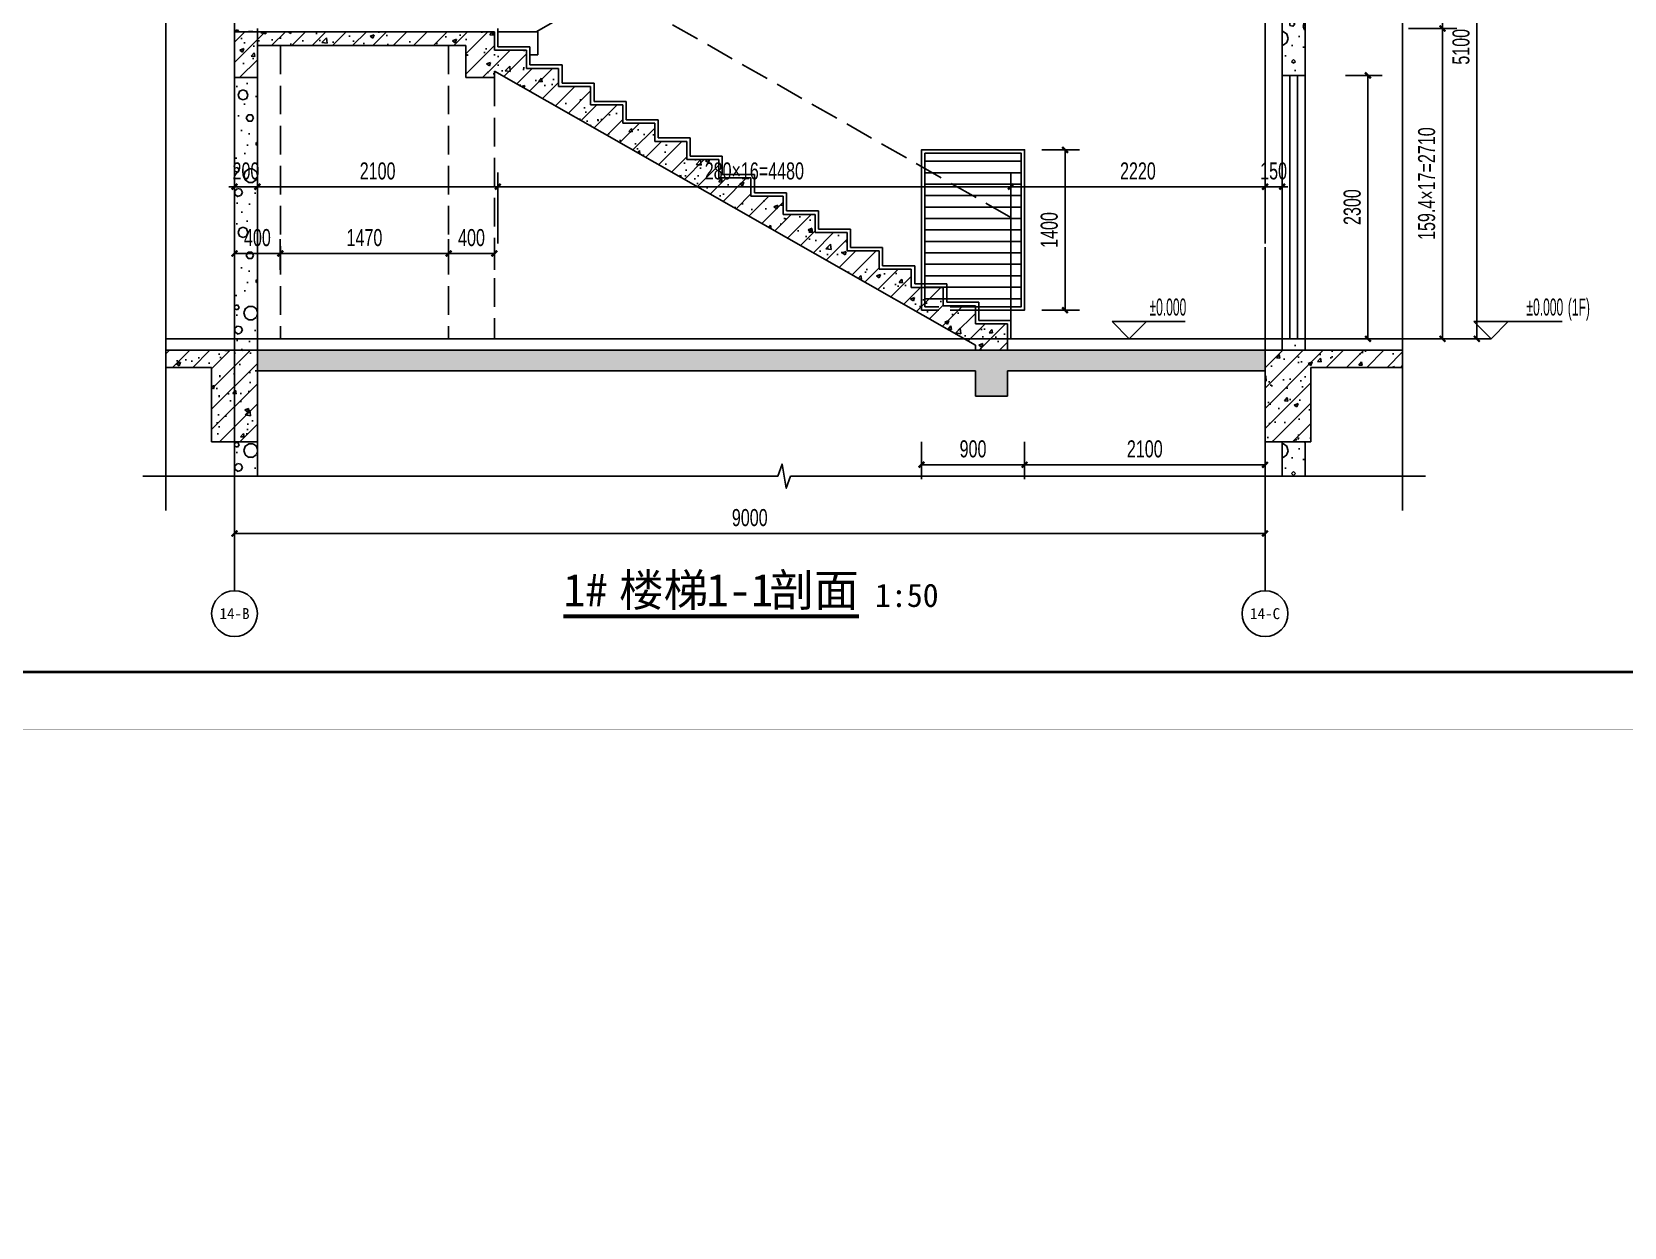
# Model space of a CAD drawing. Extents: x -26219 to 315419, y -160410 to -120810.
# Drawn here: x 6028 to 19935, y -160410 to -149973 of the extents above; entities that cross this region are included whole.
import ezdxf
from ezdxf.enums import TextEntityAlignment as Align
from ezdxf.xclip import XClip

# ---------------------------------------------------------------- set-up
doc = ezdxf.new("R2010")
doc.units = 0
doc.header["$LTSCALE"] = 1000
doc.header["$MEASUREMENT"] = 0
doc.header["$XCLIPFRAME"] = 0
for name, pattern in [('104-14# 核心筒$2$DOTE', [2.42, 2, -0.2, 0.02, -0.2]), ('DASH', [0.35, 0.25, -0.1]), ('DOTE', [2.42, 2, -0.2, 0.02, -0.2])]:
    doc.linetypes.add(name, pattern=pattern)
for name, color, linetype in [('01-标注_尺寸', 124, 'Continuous'), ('01-标注_标高', 200, 'Continuous'), ('01-标注_符号', 200, 'Continuous'), ('01-标注_轴线坐标', 132, 'Continuous'), ('02-TEXT_标注', 130, 'Continuous'), ('02-TEXT_轴号', 7, 'Continuous'), ('05-填充_天正', 26, 'Continuous'), ('104-13#14# B1核心筒$0$A-E_楼梯', 171, 'Continuous'), ('104-14# 核心筒$0$A-C_玻璃幕墙', 140, 'Continuous'), ('104-14# 核心筒$2$A_AXIS-轴线', 36, '104-14# 核心筒$2$DOTE'), ('A-C_窗', 140, 'Continuous'), ('A-E_栏杆', 232, 'Continuous'), ('A-SUR_保温', 222, 'Continuous'), ('A-TECH_暖通', 6, 'Continuous'), ('A_AXIS-轴线', 36, 'Continuous'), ('A_STR-砌块墙', 121, 'Continuous'), ('A_STR-砼墙', 51, 'Continuous'), ('A_STR-砼柱', 51, 'Continuous'), ('DIM_SYMB', 3, 'Continuous'), ('S_E_A-E_楼梯', 4, 'Continuous'), ('S_SURFACE', 6, 'Continuous'), ('建-标注-尺寸', 80, 'Continuous'), ('建-标注-文本', 254, 'Continuous')]:
    doc.layers.add(name, color=color, linetype=linetype)
doc.layers.add('B1幕墙$0$04-不打印_辅助线', color=165, linetype='Continuous', plot=False)
doc.styles.add('_TCH_AXIS', font='STXIHEI_0.TTF', dxfattribs={"width": 0.75, "height": 750})
doc.styles.add('_TCH_DIM', font='ros.shx', dxfattribs={"width": 0.75, "bigfont": 'jd.shx'})
doc.styles.add('_TCH_DIM_T3', font='ros.shx', dxfattribs={"width": 0.705882, "bigfont": 'jd.shx'})
doc.styles.get("Standard").update_dxf_attribs({"font": 'STXIHEI_0.TTF'})
doc.dimstyles.new('_TCH_ARCH&&50', dxfattribs={"dimtxt": 148.75, "dimasz": 50, "dimexe": 125, "dimexo": 150, "dimgap": 63.125, "dimtad": 1, "dimdec": 0, "dimzin": 0, "dimdsep": 46, "dimtxsty": '_TCH_DIM_T3', "dimblk": 'ARCHTICK', "dimcen": 0.09, "dimclrt": 7, "dimazin": 2, "dimtfac": 1, "dimtdec": 0, "dimtix": 1, "dimtmove": 2, "dimatfit": 3, "dimfxl": 0, "dimtolj": 1, "dimtzin": 0, "dimarcsym": 0})
pattern_1 = [(45, (0, 0), (-88.38835, 88.38835), []), (50, (0, 0), (358.6301, -31.37607), [37.5, -412.5]), (355, (0, 0), (-69.3757, 376.0961), [30, -330]), (100.4514, (29.9, -2.6), (289.2547, 344.7198), [31.8701, -350.57106]), (46.1842, (0, 100), (533.6205, -82.7595), [56.25, -618.75]), (96.6356, (44.47, 93.1), (467.3314, 487.059), [47.8051, -525.8565]), (351.1842, (0, 100), (467.331, 487.0593), [45, -495]), (21, (50, 75), (298.4535, -201.30945), [37.5, -412.5]), (326, (50, 75), (121.6577, 362.575), [30, -330]), (71.4514, (74.87, 58.22), (420.1113, 161.26525), [31.8701, -350.57106]), (37.5, (0, 0), (6.07993, 166.44693), [0, -326, 0, -335, 0, -331.25]), (7.5, (0, 0), (131.53477, 197.20586), [0, -191, 0, -318.5, 0, -126.25]), (327.5, (-111.5, 0), (266.91122, -11.27744), [0, -125, 0, -390, 0, -517.5]), (317.5, (-161.5, 0), (291.5931, 50.0525), [0, -162.5, 0, -259, 0, -367.5])]
pattern_2 = [(0, (177, -183), (300, 600), [0, -600]), (0, (-174, -264), (300, 600), [0, -600]), (0, (21, -270), (300, 600), [0, -600]), (0, (234, -93), (300, 600), [0, -600]), (0, (-15, -300), (300, 600), [0, -600]), (0, (294, 285), (300, 600), [0, -600]), (0, (111, 237), (300, 600), [0, -600]), (0, (207, 162), (300, 600), [0, -600]), (0, (-282, 150), (300, 600), [0, -600]), (0, (12, 123), (300, 600), [0, -600]), (0, (-102, -30), (300, 600), [0, -600]), (0, (-96, -255), (300, 600), [0, -600]), (0, (129, -279), (300, 600), [0, -600]), (0, (294, -15), (300, 600), [0, -600]), (0, (-267, -108), (300, 600), [0, -600]), (0, (-216, -6), (300, 600), [0, -600]), (0, (18, -48), (300, 600), [0, -600]), (0, (-66, -135), (300, 600), [0, -600]), (0, (-114, 63), (300, 600), [0, -600]), (0, (-39, 288), (300, 600), [0, -600]), (0, (-243, -234), (300, 600), [0, -600]), (0, (87, 165), (300, 600), [0, -600]), (0, (-192, 174), (300, 600), [0, -600]), (0, (-240, 252), (300, 600), [0, -600]), (130.601294, (257.143, 97.143), (-1499.9999834, 1800.000008), [26.3416, -11037.111]), (18.43495, (214.29, 108.57), (1499.999994, 599.999996), [27.1052, -3767.628]), (90, (214.3, 82.86), (300, 600), [25.7143, -1174.2857]), (161.56505, (240, 74.29), (-1500.00001, 599.999955), [27.1052, -3767.628]), (53.1301, (240, 74.29), (300, 600), [28.5714, -2971.4285]), (135, (262.86, -231.43), (-300.00004, 599.99996), [24.2437, -1672.8126]), (45, (228.57, -231.43), (300, 600), [24.2437, -1672.8126]), (135, (245.71, -248.57), (-300.00004, 599.99996), [24.2437, -1672.8126]), (45, (245.71, -248.57), (300, 600), [24.2437, -1672.8126]), (116.56505, (-25.7, 171.43), (-5e-05, 1200), [31.9438, -638.8765]), (180, (-40, 200), (-300, 600), [34.2857, -565.7142]), (63.43495, (-88.57, 171.43), (3e-06, 1200), [31.9438, -638.8765]), (116.56505, (-74.3, 142.86), (-5e-05, 1200), [31.9438, -638.8765]), (0, (-74.3, 142.86), (300, 600), [34.2857, -565.7142]), (63.43495, (-40, 142.86), (3e-06, 1200), [31.9438, -638.8765]), (107.102728, (200, -31.429), (-899.9999656, 3000.0000048), [38.8613, -16282.9025]), (143.972626, (188.57, 5.714), (-5699.999928, 4199.999995), [38.8613, -8122.02]), (180, (157.14, 28.6), (-300, 600), [37.1429, -562.857]), (36.027373, (88.57, 5.714), (5699.999958, 4199.999955), [38.8613, -8122.02]), (71.56505, (77.14, -28.57), (900.000005, 2999.999995), [36.1403, -3758.5928]), (107.102728, (88.571, -65.714), (-899.9999656, 3000.0000048), [38.8613, -16282.9025]), (143.972626, (120, -88.57), (-5699.999928, 4199.999995), [38.8613, -8122.02]), (0, (120, -88.6), (300, 600), [37.1429, -562.857]), (36.027373, (157.143, -88.57), (5699.999958, 4199.999955), [38.8613, -8122.02]), (71.56505, (188.57, -65.71), (900.000005, 2999.999995), [36.1403, -3758.5928]), (150.25512, (205.714, 248.57), (-900.000002, 599.999993), [23.035, -4814.3196]), (90, (185.7, 237.14), (300, 600), [22.8571, -1177.1427]), (29.74488, (185.714, 237.14), (900, 599.999997), [23.035, -4814.3196]), (116.56505, (65.7, -177.14), (-5e-05, 1200), [31.9438, -638.8765]), (168.690067, (51.43, -148.57), (-2700.000002, 599.999985), [29.1373, -6089.6855]), (41.185925, (0, -162.857), (7499.9999546, 6599.9999423), [30.3718, -12725.802]), (90, (0, -191.43), (300, 600), [28.5714, -1171.4285]), (138.814074, (22.857, -211.429), (-7499.9998667, 6600.000042), [30.3718, -12725.802]), (16.699244, (22.857, -211.429), (9899.9999255, 2999.9999686), [29.8295, -12498.5375]), (60.945396, (51.43, -202.857), (299.999999, 599.9999947), [29.416, -12325.3395]), (109.983106, (-185.714, 74.286), (-1500.0000056, 4199.999989), [33.442, -14012.1975]), (155.556045, (-197.143, 105.714), (-3900.000015, 1799.9999626), [34.523, -14465.1315]), (24.443955, (-260, 105.714), (3900.000002, 1799.9999913), [34.523, -14465.1315]), (70.016893, (-271.429, 74.286), (1500.0000045, 4199.9999896), [33.442, -14012.1975]), (109.983106, (-260, 42.857), (-1500.0000056, 4199.999989), [33.442, -14012.1975]), (160.016893, (-228.57, 31.43), (-1500.000001, 599.999973), [33.442, -6989.3775]), (19.983107, (-228.57, 31.43), (1499.999992, 599.999999), [33.442, -6989.3775]), (70.016893, (-197.143, 42.857), (1500.0000045, 4199.9999896), [33.442, -14012.1975]), (122.005383, (37.14, 20), (-300.00004, 599.99997), [26.9542, -5633.434]), (18.43495, (-2.86, 34.29), (1499.999994, 599.999996), [27.1052, -3767.628]), (90, (-2.86, 8.57), (300, 600), [25.7143, -1174.2857]), (161.56505, (22.86, 0), (-1500.00001, 599.999955), [27.1052, -3767.628]), (54.462322, (22.857, 0), (2099.999997, 2999.9999955), [24.578, -10298.2115]), (116.56505, (-137.14, -125.7), (-5e-05, 1200), [31.9438, -638.8765]), (180, (-151.4, -97.14), (-300, 600), [31.4286, -568.5714]), (59.036243, (-200, -125.714), (300.000001, 599.999997), [33.3197, -6963.822]), (120.963756, (-182.857, -154.286), (-300.000041, 599.999972), [33.3197, -6963.822]), (0, (-182.86, -154.3), (300, 600), [31.4286, -568.5714]), (63.43495, (-151.43, -154.3), (3e-06, 1200), [31.9438, -638.8765])]

# ---------------------------------------------------------------- blocks, each defined once
blk = doc.blocks.new('104-14# 核心筒')
at = {"layer": '104-14# 核心筒$0$A-C_玻璃幕墙'}
blk.add_lwpolyline([(82417.6, 175653.6), (83499.8, 178465.9), (52926.6, 177184.7), (53491, 179839.8), (17309.3, 179208.2), (22065.4, 195794.6), (62738.3, 196820), (62307.5, 195791.2), (92265.6, 197155.1), (99426.9, 222925), (120741.8, 216994.6), (117562.9, 189300.5), (119297.3, 188914.5), (109062.3, 173767.9), (82417.6, 175653.6)], dxfattribs=at)
at = {"layer": '104-14# 核心筒$2$A_AXIS-轴线'}
for p, q in [((-9370.1, 185900), (120259.9, 185900)), ((-9370.1, 96800), (120259.9, 96800)), ((32400, 54018.4), (32400, -8545.1))]:
    blk.add_line(p, q, dxfattribs=at)
blk = doc.blocks.new('B1幕墙')
at = {"layer": 'B1幕墙$0$04-不打印_辅助线'}
blk.add_lwpolyline([(-19723, 110825), (-17951, 111952), (-14731, 106890), (-10015, 109890), (-6726, 109890), (-6726, 107690), (-6591, 107690), (-6591, 96729), (-3286, 91533), (-3400, 91461), (-610, 87073), (-44110, 59404), (-49480, 60532), (-116340, 165647), (-95570, 173812), (-95424, 173440), (-115742, 165453), (-49233, 60889), (-44187, 59829), (-1077, 87250), (-3868, 91637), (-3501, 91871)], dxfattribs=at)
blk = doc.blocks.new('104-13#14# B1核心筒')
at = {"layer": '104-13#14# B1核心筒$0$A-E_楼梯', "rotation": 57.54087654752239}
blk.add_blockref('B1幕墙', (289197.1, 8062.4), dxfattribs=at)
blk = doc.blocks.new('图框-A1+1-2')
for points, const_width in [([(0, 0), (1261, 0), (1261, 594), (0, 594)], 0.05), ([(1186, 584), (25, 584), (25, 10), (1186, 10)], 0.5)]:
    blk.add_lwpolyline(points, close=True, dxfattribs=dict(const_width=const_width))
blk = doc.blocks.new('sjflajdfi')
at = {"layer": '05-填充_天正'}
for p, q in [((-30, -100), (-870, -100)), ((-30, -200), (-870, -200)), ((-30, -300), (-870, -300)), ((-30, -400), (-870, -400)), ((-30, -500), (-870, -500)), ((-30, -600), (-870, -600)), ((-30, -700), (-870, -700)), ((-30, -800), (-870, -800)), ((-30, -900), (-870, -900)), ((-30, -1000), (-870, -1000)), ((-30, -1100), (-870, -1100)), ((-30, -1200), (-680, -1200)), ((-30, -1300), (-680, -1300))]:
    blk.add_line(p, q, dxfattribs=at)
at = {"layer": '05-填充_天正', "linetype": 'DASH'}
for p, q in [((-680, -1200), (-870, -1200)), ((-680, -1300), (-870, -1300))]:
    blk.add_line(p, q, dxfattribs=at)
at = {"layer": '05-填充_天正'}
blk.add_lwpolyline([(-870, -1172), (-870, -30), (-30, -30), (-30, -1370), (-400, -1370)], dxfattribs=at)
at = {"layer": '05-填充_天正', "linetype": 'DASH'}
blk.add_lwpolyline([(-400, -1370), (-870, -1370), (-870, -1172)], dxfattribs=at)
at = {"layer": 'A-TECH_暖通'}
blk.add_lwpolyline([(-900, -1172), (-900, 0), (0, 0), (0, -1400), (-400, -1400)], dxfattribs=at)
at = {"layer": 'A-TECH_暖通', "linetype": 'DASH'}
blk.add_lwpolyline([(-400, -1400), (-900, -1400), (-900, -1172)], dxfattribs=at)
blk = doc.blocks.new('$TCHSYS$WIN2D')
for p, q in [((-0.5, 0.5), (0.5, 0.5)), ((-0.5, 0.5), (-0.5, -0.5)), ((0.5, 0.5), (0.5, -0.5)), ((0.5, 0.1667), (-0.5, 0.1667)), ((0.5, -0.1667), (-0.5, -0.1667)), ((-0.5, -0.5), (0.5, -0.5))]:
    blk.add_line(p, q)
blk = doc.blocks.new('_ArchTick')
at = {"color": 0, "linetype": 'ByBlock', "const_width": 0.4}
blk.add_lwpolyline([(-0.5, -0.5), (0.5, 0.5)], dxfattribs=at)
blk = doc.blocks.new('*D1054')
at = {"layer": '01-标注_尺寸', "color": 0, "lineweight": -2, "transparency": 16777216}
for p, q in [((16798, -151821), (16798, -151200)), ((16948, -151821), (16948, -151200)), ((16798, -151325), (16748, -151325)), ((16798, -151325), (16948, -151325)), ((16948, -151325), (16998, -151325))]:
    blk.add_line(p, q, dxfattribs=at)
at = {"layer": 'Defpoints', "color": 0, "transparency": 16777216}
for p in [(16948, -151325), (16798, -151971), (16948, -151971)]:
    blk.add_point(p, dxfattribs=at)
at = {"layer": '01-标注_尺寸', "color": 0, "lineweight": -2, "transparency": 16777216, "xscale": 50, "yscale": 50, "zscale": 50}
blk.add_blockref('_ArchTick', (16798, -151325), dxfattribs=at)
at = {"layer": '01-标注_尺寸', "color": 0, "lineweight": -2, "transparency": 16777216, "xscale": 50, "yscale": 50, "zscale": 50, "rotation": 180}
blk.add_blockref('_ArchTick', (16948, -151325), dxfattribs=at)
at = {"layer": '01-标注_尺寸', "color": 7, "transparency": 16777216, "insert": (16873, -151188), "char_height": 148.8, "attachment_point": 5, "style": '_TCH_DIM_T3'}
blk.add_mtext('\\A1;150', dxfattribs=at)
blk = doc.blocks.new('*D1055')
at = {"layer": '01-标注_尺寸', "color": 0, "lineweight": -2, "transparency": 16777216}
for p, q in [((14578, -151821), (14578, -151200)), ((16798, -151821), (16798, -151200)), ((14578, -151325), (16798, -151325))]:
    blk.add_line(p, q, dxfattribs=at)
at = {"layer": 'Defpoints', "color": 0, "transparency": 16777216}
for p in [(16798, -151325), (14578, -151971), (16798, -151971)]:
    blk.add_point(p, dxfattribs=at)
at = {"layer": '01-标注_尺寸', "color": 0, "lineweight": -2, "transparency": 16777216, "xscale": 50, "yscale": 50, "zscale": 50, "rotation": 180}
blk.add_blockref('_ArchTick', (14578, -151325), dxfattribs=at)
at = {"layer": '01-标注_尺寸', "color": 0, "lineweight": -2, "transparency": 16777216, "xscale": 50, "yscale": 50, "zscale": 50}
blk.add_blockref('_ArchTick', (16798, -151325), dxfattribs=at)
at = {"layer": '01-标注_尺寸', "color": 7, "transparency": 16777216, "insert": (15688, -151188), "char_height": 148.8, "attachment_point": 5, "style": '_TCH_DIM_T3'}
blk.add_mtext('\\A1;2220', dxfattribs=at)
blk = doc.blocks.new('*D1056')
at = {"layer": '01-标注_尺寸', "color": 0, "lineweight": -2, "transparency": 16777216}
for p, q in [((10098, -151821), (10098, -151200)), ((14578, -151821), (14578, -151200)), ((10098, -151325), (14578, -151325))]:
    blk.add_line(p, q, dxfattribs=at)
at = {"layer": 'Defpoints', "color": 0, "transparency": 16777216}
for p in [(14578, -151325), (10098, -151971), (14578, -151971)]:
    blk.add_point(p, dxfattribs=at)
at = {"layer": '01-标注_尺寸', "color": 0, "lineweight": -2, "transparency": 16777216, "xscale": 50, "yscale": 50, "zscale": 50, "rotation": 180}
blk.add_blockref('_ArchTick', (10098, -151325), dxfattribs=at)
at = {"layer": '01-标注_尺寸', "color": 0, "lineweight": -2, "transparency": 16777216, "xscale": 50, "yscale": 50, "zscale": 50}
blk.add_blockref('_ArchTick', (14578, -151325), dxfattribs=at)
at = {"layer": '01-标注_尺寸', "color": 7, "transparency": 16777216, "insert": (12338, -151188), "char_height": 148.75, "attachment_point": 5, "style": '_TCH_DIM_T3'}
blk.add_mtext('\\A1;280×16=4480', dxfattribs=at)
blk = doc.blocks.new('*D1057')
at = {"layer": '01-标注_尺寸', "color": 0, "lineweight": -2, "transparency": 16777216}
for p, q in [((7998, -151821), (7998, -151200)), ((10098, -151821), (10098, -151200)), ((7998, -151325), (10098, -151325))]:
    blk.add_line(p, q, dxfattribs=at)
at = {"layer": 'Defpoints', "color": 0, "transparency": 16777216}
for p in [(10098, -151325), (7998, -151971), (10098, -151971)]:
    blk.add_point(p, dxfattribs=at)
at = {"layer": '01-标注_尺寸', "color": 0, "lineweight": -2, "transparency": 16777216, "xscale": 50, "yscale": 50, "zscale": 50, "rotation": 180}
blk.add_blockref('_ArchTick', (7998, -151325), dxfattribs=at)
at = {"layer": '01-标注_尺寸', "color": 0, "lineweight": -2, "transparency": 16777216, "xscale": 50, "yscale": 50, "zscale": 50}
blk.add_blockref('_ArchTick', (10098, -151325), dxfattribs=at)
at = {"layer": '01-标注_尺寸', "color": 7, "transparency": 16777216, "insert": (9048, -151188), "char_height": 148.8, "attachment_point": 5, "style": '_TCH_DIM_T3'}
blk.add_mtext('\\A1;2100', dxfattribs=at)
blk = doc.blocks.new('*D1058')
at = {"layer": '01-标注_尺寸', "color": 0, "lineweight": -2, "transparency": 16777216}
for p, q in [((7798, -151821), (7798, -151200)), ((7998, -151821), (7998, -151200)), ((7798, -151325), (7748, -151325)), ((7798, -151325), (7998, -151325)), ((7998, -151325), (8048, -151325))]:
    blk.add_line(p, q, dxfattribs=at)
at = {"layer": 'Defpoints', "color": 0, "transparency": 16777216}
for p in [(7998, -151325), (7798, -151971), (7998, -151971)]:
    blk.add_point(p, dxfattribs=at)
at = {"layer": '01-标注_尺寸', "color": 0, "lineweight": -2, "transparency": 16777216, "xscale": 50, "yscale": 50, "zscale": 50}
blk.add_blockref('_ArchTick', (7798, -151325), dxfattribs=at)
at = {"layer": '01-标注_尺寸', "color": 0, "lineweight": -2, "transparency": 16777216, "xscale": 50, "yscale": 50, "zscale": 50, "rotation": 180}
blk.add_blockref('_ArchTick', (7998, -151325), dxfattribs=at)
at = {"layer": '01-标注_尺寸', "color": 7, "transparency": 16777216, "insert": (7898, -151188), "char_height": 148.8, "attachment_point": 5, "style": '_TCH_DIM_T3'}
blk.add_mtext('\\A1;200', dxfattribs=at)
blk = doc.blocks.new('*D1064')
at = {"layer": '01-标注_尺寸', "color": 0, "lineweight": -2, "transparency": 16777216}
for p, q in [((7798, -154003), (7798, -154478)), ((16798, -154003), (16798, -154478)), ((7798, -154353), (16798, -154353))]:
    blk.add_line(p, q, dxfattribs=at)
at = {"layer": 'Defpoints', "color": 0, "transparency": 16777216}
for p in [(7798, -153853), (16798, -153853), (16798, -154353)]:
    blk.add_point(p, dxfattribs=at)
at = {"layer": '01-标注_尺寸', "color": 0, "lineweight": -2, "transparency": 16777216, "xscale": 50, "yscale": 50, "zscale": 50, "rotation": 180}
blk.add_blockref('_ArchTick', (7798, -154353), dxfattribs=at)
at = {"layer": '01-标注_尺寸', "color": 0, "lineweight": -2, "transparency": 16777216, "xscale": 50, "yscale": 50, "zscale": 50}
blk.add_blockref('_ArchTick', (16798, -154353), dxfattribs=at)
at = {"layer": '01-标注_尺寸', "color": 7, "transparency": 16777216, "insert": (12298, -154215), "char_height": 148.8, "attachment_point": 5, "style": '_TCH_DIM_T3'}
blk.add_mtext('\\A1;9000', dxfattribs=at)
blk = doc.blocks.new('*D1065')
at = {"layer": '01-标注_尺寸', "color": 0, "lineweight": -2, "transparency": 16777216}
for p, q in [((18448, -147553), (18773, -147553)), ((18648, -152653), (18648, -147553)), ((18448, -152653), (18773, -152653))]:
    blk.add_line(p, q, dxfattribs=at)
at = {"layer": 'Defpoints', "color": 0, "transparency": 16777216}
for p in [(18298, -147553), (18648, -147553), (18298, -152653)]:
    blk.add_point(p, dxfattribs=at)
at = {"layer": '01-标注_尺寸', "color": 0, "lineweight": -2, "transparency": 16777216, "xscale": 50, "yscale": 50, "zscale": 50}
for p, rotation in [((18648, -147553), 90), ((18648, -152653), 270)]:
    blk.add_blockref('_ArchTick', p, dxfattribs=dict(at, rotation=rotation))
at = {"layer": '01-标注_尺寸', "color": 7, "transparency": 16777216, "insert": (18510, -150103), "char_height": 148.8, "attachment_point": 5, "rotation": 90, "style": '_TCH_DIM_T3'}
blk.add_mtext('\\A1;5100', dxfattribs=at)
blk = doc.blocks.new('*D1072')
at = {"layer": '01-标注_尺寸', "color": 0, "lineweight": -2, "transparency": 16777216}
for p, q in [((17500, -150353), (17822, -150353)), ((17697, -152653), (17697, -150353)), ((17500, -152653), (17822, -152653))]:
    blk.add_line(p, q, dxfattribs=at)
at = {"layer": 'Defpoints', "color": 0, "transparency": 16777216}
for p in [(17350, -150353), (17697, -150353), (17350, -152653)]:
    blk.add_point(p, dxfattribs=at)
at = {"layer": '01-标注_尺寸', "color": 0, "lineweight": -2, "transparency": 16777216, "xscale": 50, "yscale": 50, "zscale": 50}
for p, rotation in [((17697, -150353), 90), ((17697, -152653), 270)]:
    blk.add_blockref('_ArchTick', p, dxfattribs=dict(at, rotation=rotation))
at = {"layer": '01-标注_尺寸', "color": 7, "transparency": 16777216, "insert": (17560, -151503), "char_height": 148.8, "attachment_point": 5, "rotation": 90, "style": '_TCH_DIM_T3'}
blk.add_mtext('\\A1;2300', dxfattribs=at)
blk = doc.blocks.new('*D1077')
at = {"layer": '01-标注_尺寸', "color": 0, "lineweight": -2, "transparency": 16777216}
for p, q in [((18050, -149943), (18473, -149943)), ((18348, -152653), (18348, -149943)), ((18050, -152653), (18473, -152653))]:
    blk.add_line(p, q, dxfattribs=at)
at = {"layer": 'Defpoints', "color": 0, "transparency": 16777216}
for p in [(17900, -149943), (18348, -149943), (17900, -152653)]:
    blk.add_point(p, dxfattribs=at)
at = {"layer": '01-标注_尺寸', "color": 0, "lineweight": -2, "transparency": 16777216, "xscale": 50, "yscale": 50, "zscale": 50}
for p, rotation in [((18348, -149943), 90), ((18348, -152653), 270)]:
    blk.add_blockref('_ArchTick', p, dxfattribs=dict(at, rotation=rotation))
at = {"layer": '01-标注_尺寸', "color": 7, "transparency": 16777216, "insert": (18210, -151298), "char_height": 148.75, "attachment_point": 5, "rotation": 90, "style": '_TCH_DIM_T3'}
blk.add_mtext('\\A1;159.4×17=2710', dxfattribs=at)
blk = doc.blocks.new('*D1078')
at = {"layer": '01-标注_尺寸', "color": 0, "lineweight": -2, "transparency": 16777216}
for p, q in [((18050, -147553), (18473, -147553)), ((18348, -149943), (18348, -147553)), ((18050, -149943), (18473, -149943))]:
    blk.add_line(p, q, dxfattribs=at)
at = {"layer": 'Defpoints', "color": 0, "transparency": 16777216}
for p in [(17900, -147553), (18348, -147553), (17900, -149943)]:
    blk.add_point(p, dxfattribs=at)
at = {"layer": '01-标注_尺寸', "color": 0, "lineweight": -2, "transparency": 16777216, "xscale": 50, "yscale": 50, "zscale": 50}
for p, rotation in [((18348, -147553), 90), ((18348, -149943), 270)]:
    blk.add_blockref('_ArchTick', p, dxfattribs=dict(at, rotation=rotation))
at = {"layer": '01-标注_尺寸', "color": 7, "transparency": 16777216, "insert": (18210, -148748), "char_height": 148.75, "attachment_point": 5, "rotation": 90, "style": '_TCH_DIM_T3'}
blk.add_mtext('\\A1;159.3×15=2390', dxfattribs=at)
blk = doc.blocks.new('*D1330')
at = {"layer": '01-标注_尺寸', "color": 0, "lineweight": -2, "transparency": 16777216}
for p, q in [((7798, -152051), (7798, -151783)), ((8198, -152051), (8198, -151783)), ((7798, -151908), (8198, -151908))]:
    blk.add_line(p, q, dxfattribs=at)
at = {"layer": 'Defpoints', "color": 0, "transparency": 16777216}
for p in [(8198, -151908), (7798, -152201), (8198, -152201)]:
    blk.add_point(p, dxfattribs=at)
at = {"layer": '01-标注_尺寸', "color": 0, "lineweight": -2, "transparency": 16777216, "xscale": 50, "yscale": 50, "zscale": 50, "rotation": 180}
blk.add_blockref('_ArchTick', (7798, -151908), dxfattribs=at)
at = {"layer": '01-标注_尺寸', "color": 0, "lineweight": -2, "transparency": 16777216, "xscale": 50, "yscale": 50, "zscale": 50}
blk.add_blockref('_ArchTick', (8198, -151908), dxfattribs=at)
at = {"layer": '01-标注_尺寸', "color": 7, "transparency": 16777216, "insert": (7998, -151770), "char_height": 148.8, "attachment_point": 5, "style": '_TCH_DIM_T3'}
blk.add_mtext('\\A1;400', dxfattribs=at)
blk = doc.blocks.new('*D1331')
at = {"layer": '01-标注_尺寸', "color": 0, "lineweight": -2, "transparency": 16777216}
for p, q in [((8198, -152051), (8198, -151783)), ((9668, -152051), (9668, -151783)), ((8198, -151908), (9668, -151908))]:
    blk.add_line(p, q, dxfattribs=at)
at = {"layer": 'Defpoints', "color": 0, "transparency": 16777216}
for p in [(9668, -151908), (8198, -152201), (9668, -152201)]:
    blk.add_point(p, dxfattribs=at)
at = {"layer": '01-标注_尺寸', "color": 0, "lineweight": -2, "transparency": 16777216, "xscale": 50, "yscale": 50, "zscale": 50, "rotation": 180}
blk.add_blockref('_ArchTick', (8198, -151908), dxfattribs=at)
at = {"layer": '01-标注_尺寸', "color": 0, "lineweight": -2, "transparency": 16777216, "xscale": 50, "yscale": 50, "zscale": 50}
blk.add_blockref('_ArchTick', (9668, -151908), dxfattribs=at)
at = {"layer": '01-标注_尺寸', "color": 7, "transparency": 16777216, "insert": (8933, -151770), "char_height": 148.8, "attachment_point": 5, "style": '_TCH_DIM_T3'}
blk.add_mtext('\\A1;1470', dxfattribs=at)
blk = doc.blocks.new('*D1332')
at = {"layer": '01-标注_尺寸', "color": 0, "lineweight": -2, "transparency": 16777216}
for p, q in [((9668, -152051), (9668, -151783)), ((10068, -152051), (10068, -151783)), ((9668, -151908), (10068, -151908))]:
    blk.add_line(p, q, dxfattribs=at)
at = {"layer": 'Defpoints', "color": 0, "transparency": 16777216}
for p in [(10068, -151908), (9668, -152201), (10068, -152201)]:
    blk.add_point(p, dxfattribs=at)
at = {"layer": '01-标注_尺寸', "color": 0, "lineweight": -2, "transparency": 16777216, "xscale": 50, "yscale": 50, "zscale": 50, "rotation": 180}
blk.add_blockref('_ArchTick', (9668, -151908), dxfattribs=at)
at = {"layer": '01-标注_尺寸', "color": 0, "lineweight": -2, "transparency": 16777216, "xscale": 50, "yscale": 50, "zscale": 50}
blk.add_blockref('_ArchTick', (10068, -151908), dxfattribs=at)
at = {"layer": '01-标注_尺寸', "color": 7, "transparency": 16777216, "insert": (9868, -151770), "char_height": 148.8, "attachment_point": 5, "style": '_TCH_DIM_T3'}
blk.add_mtext('\\A1;400', dxfattribs=at)
blk = doc.blocks.new('*D1715')
at = {"layer": 'Defpoints', "color": 0, "transparency": 16777216}
for p in [(13798, -153403), (14698, -153403), (14698, -153753)]:
    blk.add_point(p, dxfattribs=at)
at = {"layer": '建-标注-尺寸', "color": 0, "lineweight": -2, "transparency": 16777216}
for p, q in [((13798, -153553), (13798, -153878)), ((14698, -153553), (14698, -153878)), ((13798, -153753), (14698, -153753))]:
    blk.add_line(p, q, dxfattribs=at)
at = {"layer": '建-标注-尺寸', "color": 0, "lineweight": -2, "transparency": 16777216, "xscale": 50, "yscale": 50, "zscale": 50, "rotation": 180}
blk.add_blockref('_ArchTick', (13798, -153753), dxfattribs=at)
at = {"layer": '建-标注-尺寸', "color": 0, "lineweight": -2, "transparency": 16777216, "xscale": 50, "yscale": 50, "zscale": 50}
blk.add_blockref('_ArchTick', (14698, -153753), dxfattribs=at)
at = {"layer": '建-标注-尺寸', "color": 7, "transparency": 16777216, "insert": (14248, -153615), "char_height": 148.8, "attachment_point": 5, "style": '_TCH_DIM_T3'}
blk.add_mtext('\\A1;900', dxfattribs=at)
blk = doc.blocks.new('*D1716')
at = {"layer": 'Defpoints', "color": 0, "transparency": 16777216}
for p in [(14698, -153403), (16798, -153403), (16798, -153753)]:
    blk.add_point(p, dxfattribs=at)
at = {"layer": '建-标注-尺寸', "color": 0, "lineweight": -2, "transparency": 16777216}
for p, q in [((14698, -153553), (14698, -153878)), ((16798, -153553), (16798, -153878)), ((14698, -153753), (16798, -153753))]:
    blk.add_line(p, q, dxfattribs=at)
at = {"layer": '建-标注-尺寸', "color": 0, "lineweight": -2, "transparency": 16777216, "xscale": 50, "yscale": 50, "zscale": 50, "rotation": 180}
blk.add_blockref('_ArchTick', (14698, -153753), dxfattribs=at)
at = {"layer": '建-标注-尺寸', "color": 0, "lineweight": -2, "transparency": 16777216, "xscale": 50, "yscale": 50, "zscale": 50}
blk.add_blockref('_ArchTick', (16798, -153753), dxfattribs=at)
at = {"layer": '建-标注-尺寸', "color": 7, "transparency": 16777216, "insert": (15748, -153615), "char_height": 148.8, "attachment_point": 5, "style": '_TCH_DIM_T3'}
blk.add_mtext('\\A1;2100', dxfattribs=at)
blk = doc.blocks.new('*D1717')
at = {"layer": '01-标注_尺寸', "color": 0, "lineweight": -2, "transparency": 16777216}
for p, q in [((14848, -151003), (15177, -151003)), ((15052, -152403), (15052, -151003)), ((14848, -152403), (15177, -152403))]:
    blk.add_line(p, q, dxfattribs=at)
at = {"layer": 'Defpoints', "color": 0, "transparency": 16777216}
for p in [(14698, -151003), (15052, -151003), (14698, -152403)]:
    blk.add_point(p, dxfattribs=at)
at = {"layer": '01-标注_尺寸', "color": 0, "lineweight": -2, "transparency": 16777216, "xscale": 50, "yscale": 50, "zscale": 50}
for p, rotation in [((15052, -151003), 90), ((15052, -152403), 270)]:
    blk.add_blockref('_ArchTick', p, dxfattribs=dict(at, rotation=rotation))
at = {"layer": '01-标注_尺寸', "color": 7, "transparency": 16777216, "insert": (14914, -151703), "char_height": 148.8, "attachment_point": 5, "rotation": 90, "style": '_TCH_DIM_T3'}
blk.add_mtext('\\A1;1400', dxfattribs=at)

msp = doc.modelspace()

# ---------------------------------------------------------------- hatches: boundary and pattern name
at = {"layer": '05-填充_天正'}
h = msp.add_hatch(dxfattribs=at)
h.set_pattern_fill('加气混凝土', color=256, scale=50, style=0)
h.set_pattern_definition(pattern_2)
h.paths.add_polyline_path([(7798.4, -149972.6), (7998.4, -149972.6), (7998.4, -148452.6), (7798.4, -148452.6)])
h = msp.add_hatch(dxfattribs=at)
h.set_pattern_fill('加气混凝土', color=256, scale=50, style=0)
h.set_pattern_definition(pattern_2)
h.paths.add_polyline_path([(17148.4, -148452.6), (16948.4, -148452.6), (16948.4, -150352.6), (17148.4, -150352.6)])
h = msp.add_hatch(dxfattribs=at)
h.set_pattern_fill('钢筋混凝土', color=256, scale=50, style=0)
h.set_pattern_definition(pattern_1)
h.paths.add_polyline_path([(7998.4, -150372.6), (7998.4, -149972.6), (7798.4, -149972.6), (7798.4, -150372.6)])
h = msp.add_hatch(dxfattribs=at)
h.set_pattern_fill('钢筋混凝土', color=256, scale=50, style=0)
h.set_pattern_definition(pattern_1)
h.paths.add_polyline_path([(10068.4, -149972.6), (7998.4, -149972.6), (7998.4, -150092.6), (9818.4, -150092.6), (9818.4, -150372.6), (10068.4, -150372.6)])
h = msp.add_hatch(dxfattribs=at)
h.set_pattern_fill('钢筋混凝土', color=256, scale=50, style=0)
h.set_pattern_definition(pattern_1)
h.paths.add_polyline_path([(14548.4, -152523.2), (14268.4, -152523.2), (14268.4, -152363.8), (13988.4, -152363.8), (13988.4, -152204.3), (13708.4, -152204.3), (13708.4, -152044.9), (13428.4, -152044.9), (13428.4, -151885.5), (13148.4, -151885.5), (13148.4, -151726.1), (12868.4, -151726.1), (12868.4, -151566.7), (12588.4, -151566.7), (12588.4, -151407.3), (12308.4, -151407.3), (12308.4, -151247.9), (12028.4, -151247.9), (12028.4, -151088.5), (11748.4, -151088.5), (11748.4, -150929.1), (11468.4, -150929.1), (11468.4, -150769.6), (11188.4, -150769.6), (11188.4, -150610.2), (10908.4, -150610.2), (10908.4, -150450.8), (10628.4, -150450.8), (10628.4, -150291.4), (10348.4, -150291.4), (10348.4, -150132), (10068.4, -150132), (10068.4, -150316.1), (14268.4, -152707.3), (14268.4, -152752.6), (14548.4, -152752.6)])
h = msp.add_hatch(dxfattribs=at)
h.set_pattern_fill('加气混凝土', color=256, scale=50, style=0)
h.set_pattern_definition(pattern_2)
h.paths.add_polyline_path([(7798.4, -152752.6), (7998.4, -152752.6), (7998.4, -150372.6), (7798.4, -150372.6)])
h = msp.add_hatch(dxfattribs=at)
h.set_pattern_fill('加气混凝土', color=256, scale=50, style=0)
h.set_pattern_definition(pattern_2)
h.paths.add_polyline_path([(16948.4, -152752.6), (17148.4, -152752.6), (17148.4, -152652.6), (16948.4, -152652.6)])
h = msp.add_hatch(dxfattribs=at)
h.set_pattern_fill('钢筋混凝土', color=256, scale=50, style=0)
h.set_pattern_definition(pattern_1)
h.paths.add_polyline_path([(7598.4, -152902.6), (7598.4, -152752.6), (7198.4, -152752.6), (7198.4, -152902.6)])
h = msp.add_hatch(dxfattribs=at)
h.set_pattern_fill('钢筋混凝土', color=256, scale=50, style=0)
h.set_pattern_definition(pattern_1)
h.paths.add_polyline_path([(7998.4, -153552.6), (7998.4, -152752.6), (7598.4, -152752.6), (7598.4, -153552.6)])
h = msp.add_hatch(dxfattribs=at)
h.set_pattern_fill('钢筋混凝土', color=256, scale=50, style=0)
h.set_pattern_definition(pattern_1)
h.paths.add_polyline_path([(16798.4, -152752.6), (16798.4, -152932.6), (14548.4, -152932.6), (14548.4, -153152.6), (14268.4, -153152.6), (14268.4, -152932.6), (7998.4, -152932.6), (7998.4, -152752.6)])
h = msp.add_hatch(dxfattribs=at)
h.set_pattern_fill('钢筋混凝土', color=256, scale=50, style=0)
h.set_pattern_definition(pattern_1)
h.paths.add_polyline_path([(17198.4, -153552.6), (17198.4, -152752.6), (16798.4, -152752.6), (16798.4, -153552.6)])
h = msp.add_hatch(dxfattribs=at)
h.set_pattern_fill('钢筋混凝土', color=256, scale=50, style=0)
h.set_pattern_definition(pattern_1)
h.paths.add_polyline_path([(17198.4, -152752.6), (17198.4, -152902.6), (17998.4, -152902.6), (17998.4, -152752.6)])
h = msp.add_hatch(dxfattribs=at)
h.set_pattern_fill('加气混凝土', color=256, scale=50, style=0)
h.set_pattern_definition(pattern_2)
h.paths.add_polyline_path([(7998.4, -153552.6), (7798.4, -153552.6), (7798.4, -153852.6), (7998.4, -153852.6)])
h = msp.add_hatch(dxfattribs=at)
h.set_pattern_fill('加气混凝土', color=256, scale=50, style=0)
h.set_pattern_definition(pattern_2)
h.paths.add_polyline_path([(17148.4, -153552.6), (16948.4, -153552.6), (16948.4, -153852.6), (17148.4, -153852.6)])

# ---------------------------------------------------------------- linework, layer by layer
at = {"layer": '01-标注_标高'}
for p, q in [((15612, -152652.6), (15462, -152502.6)), ((15462, -152502.6), (16100.8, -152502.6)), ((15612, -152652.6), (15762, -152502.6)), ((18772.6, -152652.6), (18622.6, -152502.6)), ((18622.6, -152502.6), (19392.6, -152502.6)), ((18772.6, -152652.6), (18922.6, -152502.6))]:
    msp.add_line(p, q, dxfattribs=at)
at = {"layer": '01-标注_符号'}
for points in [[(7198.4, -154152.6), (7198.4, -147408.8), (7093.4, -147370.6), (7303.4, -147333.6), (7198.4, -147296.3), (7198.4, -140552.6)], [(17998.4, -154152.6), (17998.4, -147408.8), (17893.4, -147370.6), (18103.4, -147333.6), (17998.4, -147296.3), (17998.4, -140552.6)], [(6998.4, -153852.6), (12542.2, -153852.6), (12580.4, -153747.6), (12617.4, -153957.6), (12654.7, -153852.6), (18198.4, -153852.6)]]:
    msp.add_lwpolyline(points, dxfattribs=at)
at = {"layer": '01-标注_轴线坐标'}
for p, q in [((7798.4, -153852.6), (7798.4, -154852.6)), ((16798.4, -153852.6), (16798.4, -154852.6))]:
    msp.add_line(p, q, dxfattribs=at)
for centre in [(7798.4, -155052.6), (16798.4, -155052.6)]:
    msp.add_circle(centre, 200, dxfattribs=at)
at = {"layer": 'A-E_栏杆', "linetype": 'DASH'}
msp.add_line((14578.4, -151593.2), (10839.6, -149464.6), dxfattribs=at)
at = {"layer": 'A-E_栏杆'}
msp.add_line((14578.4, -151593.2), (14578.4, -152493.2), dxfattribs=at)
at = {"layer": 'A-SUR_保温'}
for p, q in [((7198.4, -152652.6), (7798.4, -152652.6)), ((17148.4, -152652.6), (17998.4, -152652.6))]:
    msp.add_line(p, q, dxfattribs=at)
at = {"layer": 'A_AXIS-轴线', "linetype": 'DOTE'}
for p, q in [((16798.4, -153852.6), (16798.4, -140552.6)), ((7798.4, -153852.6), (7798.4, -141752.6))]:
    msp.add_line(p, q, dxfattribs=at)
msp.add_lwpolyline([(18298.4, -152652.6), (7198.4, -152652.6)], dxfattribs=at)
at = {"layer": 'A_STR-砌块墙'}
for p, q in [((16948.4, -148452.6), (16948.4, -150352.6)), ((17148.4, -150352.6), (17148.4, -148452.6)), ((7798.4, -150372.6), (7798.4, -152752.6)), ((7998.4, -150372.6), (7998.4, -152752.6)), ((16948.4, -150352.6), (17148.4, -150352.6)), ((17148.4, -152652.6), (16948.4, -152652.6)), ((16948.4, -152652.6), (16948.4, -152752.6)), ((17148.4, -152752.6), (17148.4, -152652.6)), ((7798.4, -153552.6), (7798.4, -153852.6)), ((7998.4, -153552.6), (7998.4, -153852.6)), ((16948.4, -153552.6), (16948.4, -153852.6)), ((17148.4, -153552.6), (17148.4, -153852.6)), ((7998.4, -153852.6), (7798.4, -153852.6)), ((17148.4, -153852.6), (16948.4, -153852.6))]:
    msp.add_line(p, q, dxfattribs=at)
at = {"layer": 'A_STR-砼墙'}
for p, q in [((7998.4, -149972.6), (7798.4, -149972.6)), ((7798.4, -149972.6), (7798.4, -150372.6)), ((10068.4, -149972.6), (7998.4, -149972.6)), ((7998.4, -149972.6), (7998.4, -150092.6)), ((7998.4, -150372.6), (7998.4, -149972.6)), ((10068.4, -150132), (10068.4, -149972.6)), ((7998.4, -150092.6), (9818.4, -150092.6)), ((9818.4, -150092.6), (9818.4, -150372.6)), ((10348.4, -150132), (10068.4, -150132)), ((10348.4, -150291.4), (10348.4, -150132)), ((14268.4, -152707.3), (10068.4, -150316.1)), ((10068.4, -150372.6), (10068.4, -150316.1)), ((10628.4, -150291.4), (10348.4, -150291.4)), ((10628.4, -150450.8), (10628.4, -150291.4)), ((7798.4, -150372.6), (7998.4, -150372.6)), ((10908.4, -150450.8), (10628.4, -150450.8)), ((10908.4, -150610.2), (10908.4, -150450.8)), ((11188.4, -150610.2), (10908.4, -150610.2)), ((11188.4, -150769.6), (11188.4, -150610.2)), ((11468.4, -150769.6), (11188.4, -150769.6)), ((11468.4, -150929.1), (11468.4, -150769.6)), ((11748.4, -150929.1), (11468.4, -150929.1)), ((11748.4, -151088.5), (11748.4, -150929.1)), ((12028.4, -151088.5), (11748.4, -151088.5)), ((12028.4, -151247.9), (12028.4, -151088.5)), ((12308.4, -151247.9), (12028.4, -151247.9)), ((12308.4, -151407.3), (12308.4, -151247.9)), ((12588.4, -151407.3), (12308.4, -151407.3)), ((12588.4, -151566.7), (12588.4, -151407.3)), ((12868.4, -151566.7), (12588.4, -151566.7)), ((12868.4, -151726.1), (12868.4, -151566.7)), ((13148.4, -151726.1), (12868.4, -151726.1)), ((13148.4, -151885.5), (13148.4, -151726.1)), ((13428.4, -151885.5), (13148.4, -151885.5)), ((13428.4, -152044.9), (13428.4, -151885.5)), ((13708.4, -152044.9), (13428.4, -152044.9)), ((13708.4, -152204.3), (13708.4, -152044.9)), ((13988.4, -152204.3), (13708.4, -152204.3)), ((13988.4, -152363.8), (13988.4, -152204.3)), ((14268.4, -152363.8), (13988.4, -152363.8)), ((14268.4, -152523.2), (14268.4, -152363.8)), ((14548.4, -152523.2), (14268.4, -152523.2)), ((14548.4, -152752.6), (14548.4, -152523.2)), ((7198.4, -152752.6), (7598.4, -152752.6)), ((7198.4, -152752.6), (7198.4, -152902.6)), ((7998.4, -152752.6), (14548.4, -152752.6)), ((14268.4, -152707.3), (14268.4, -152752.6)), ((14548.4, -152752.6), (16798.4, -152752.6)), ((17198.4, -152752.6), (17998.4, -152752.6)), ((17998.4, -152752.6), (17998.4, -152902.6)), ((7198.4, -152902.6), (7598.4, -152902.6)), ((7998.4, -152932.6), (14268.4, -152932.6)), ((14268.4, -152932.6), (14268.4, -153152.6)), ((14548.4, -153152.6), (14548.4, -152932.6)), ((14548.4, -152932.6), (16798.4, -152932.6)), ((17198.4, -152902.6), (17998.4, -152902.6)), ((14268.4, -153152.6), (14548.4, -153152.6))]:
    msp.add_line(p, q, dxfattribs=at)
msp.add_lwpolyline([(10068.4, -150372.6), (9818.4, -150372.6)], dxfattribs=at)
at = {"layer": 'A_STR-砼柱'}
for p, q in [((7998.4, -152752.6), (7598.4, -152752.6)), ((7998.4, -153552.6), (7998.4, -152752.6)), ((17198.4, -152752.6), (16798.4, -152752.6)), ((16798.4, -152752.6), (16798.4, -153552.6)), ((7598.4, -152902.6), (7598.4, -153552.6)), ((17198.4, -153552.6), (17198.4, -152902.6)), ((7598.4, -153552.6), (7998.4, -153552.6)), ((16798.4, -153552.6), (17198.4, -153552.6))]:
    msp.add_line(p, q, dxfattribs=at)
at = {"layer": 'Defpoints', "linetype": 'DASH'}
for p, q in [((8198.4, -150092.6), (8198.4, -152652.6)), ((9668.4, -150092.6), (9668.4, -152652.6)), ((10068.4, -150372.6), (10068.4, -152652.6))]:
    msp.add_line(p, q, dxfattribs=at)
at = {"layer": 'DIM_SYMB', "const_width": 35}
msp.add_lwpolyline([(10669.6, -155075.9), (13252.7, -155075.9)], dxfattribs=at)
at = {"layer": 'S_E_A-E_楼梯'}
for p, q in [((10098.4, -149972.6), (10448.4, -149972.6)), ((10448.4, -150172.6), (10448.4, -149972.6)), ((10448.4, -150172.6), (10378.4, -150172.6))]:
    msp.add_line(p, q, dxfattribs=at)
msp.add_lwpolyline([(10433.6, -149972.6), (14048.4, -147915.5)], dxfattribs=at)
at = {"layer": 'S_SURFACE'}
for p, q in [((7998.4, -149942.6), (7998.4, -149972.6)), ((10098.4, -150062.6), (10098.4, -149942.6)), ((10098.4, -150102), (10098.4, -150062.6)), ((10098.4, -150062.6), (10098.4, -150062.6)), ((10378.4, -150102), (10098.4, -150102)), ((10378.4, -150261.4), (10378.4, -150102)), ((10658.4, -150261.4), (10378.4, -150261.4)), ((10658.4, -150420.8), (10658.4, -150261.4)), ((10938.4, -150420.8), (10658.4, -150420.8)), ((10938.4, -150580.2), (10938.4, -150420.8)), ((11218.4, -150580.2), (10938.4, -150580.2)), ((11218.4, -150739.6), (11218.4, -150580.2)), ((11498.4, -150739.6), (11218.4, -150739.6)), ((11498.4, -150899.1), (11498.4, -150739.6)), ((11778.4, -150899.1), (11498.4, -150899.1)), ((11778.4, -151058.5), (11778.4, -150899.1)), ((12058.4, -151058.5), (11778.4, -151058.5)), ((12058.4, -151217.9), (12058.4, -151058.5)), ((12338.4, -151217.9), (12058.4, -151217.9)), ((12338.4, -151377.3), (12338.4, -151217.9)), ((12618.4, -151377.3), (12338.4, -151377.3)), ((12618.4, -151536.7), (12618.4, -151377.3)), ((12898.4, -151536.7), (12618.4, -151536.7)), ((12898.4, -151696.1), (12898.4, -151536.7)), ((13178.4, -151696.1), (12898.4, -151696.1)), ((13178.4, -151855.5), (13178.4, -151696.1)), ((13458.4, -151855.5), (13178.4, -151855.5)), ((13458.4, -152014.9), (13458.4, -151855.5)), ((13738.4, -152014.9), (13458.4, -152014.9)), ((13738.4, -152174.3), (13738.4, -152014.9)), ((14018.4, -152174.3), (13738.4, -152174.3)), ((14018.4, -152333.8), (14018.4, -152174.3)), ((14298.4, -152333.8), (14018.4, -152333.8)), ((14298.4, -152493.2), (14298.4, -152333.8)), ((14578.4, -152493.2), (14298.4, -152493.2)), ((14578.4, -152652.6), (14578.4, -152493.2)), ((7798.4, -152652.6), (7198.4, -152652.6)), ((14172.3, -152652.6), (7998.4, -152652.6)), ((16948.4, -152652.6), (14578.4, -152652.6)), ((14578.4, -152652.6), (14578.4, -152652.6))]:
    msp.add_line(p, q, dxfattribs=at)

# ---------------------------------------------------------------- block references
at = {"xscale": 50, "yscale": 50, "zscale": 50}
msp.add_blockref('图框-A1+1-2', (-26217.9, -156062.5), dxfattribs=at)
ref = msp.add_blockref('104-13#14# B1核心筒', (-139122.3, -151768.8))
XClip(ref).set_block_clipping_path([(207512.3994327821, 11700.0000000345), (217199.994662753, 24900.0000103296)])
ref = msp.add_blockref('104-14# 核心筒', (-24171.8, -146852.4))
XClip(ref).set_block_clipping_path([(21749.9999999867, 6862.509807695), (34199.9999999442, 18650.0000000002)])
ref = msp.add_blockref('104-14# 核心筒', (-45298.4, -250352.4))
XClip(ref).set_block_clipping_path([(21749.9999999867, 95940.5634616732), (34400.0000000036, 107500.0000000001)])
ref = msp.add_blockref('104-14# 核心筒', (-29679.9, -339452.4))
XClip(ref).set_block_clipping_path([(21000, 184300.0000000001), (34400.0000000036, 196600.0000000001)])
msp.add_blockref('sjflajdfi', (14698.4, -151002.6))
at = {"layer": 'A-C_窗', "xscale": 2300, "yscale": 200, "zscale": 200, "rotation": 270}
msp.add_blockref('$TCHSYS$WIN2D', (17048.4, -151502.6), dxfattribs=at)

# ---------------------------------------------------------------- texts
at = {"layer": '02-TEXT_标注', "style": '_TCH_DIM', "width": 0.529412}
for s, p in [('%%P0.000', (15789.2, -152450.1)), ('%%P0.000', (19081, -152450.1)), ('(1F)', (19442.6, -152450.1))]:
    msp.add_text(s, height=148.75, dxfattribs=at).set_placement(p)
at = {"layer": '02-TEXT_轴号', "style": '_TCH_AXIS'}
for s, height, width, p, p2 in [('14-B', 96.8, 0.915663, (7667.1, -155101), (7929.8, -155101)), ('14-C', 95.69, 0.927711, (16666.9, -155100.4), (16930, -155100.4))]:
    msp.add_text(s, height=height, dxfattribs=dict(at, width=width)).set_placement(p, p2, align=Align.FIT)
at = {"layer": '建-标注-文本'}
for s, height, p in [('1#', 285.43, (10669.6, -154990.1)), ('楼梯', 285.43, (11156.4, -154990.1)), ('1-1', 285.43, (11920.6, -154990.1)), ('剖面', 285.43, (12470.8, -154990.1)), ('1:50', 203.88, (13392.7, -154994.7))]:
    msp.add_text(s, height=height, dxfattribs=at).set_placement(p)

# ---------------------------------------------------------------- dimensions: what is measured, and where the dimension line sits
at = {"layer": '01-标注_尺寸'}
for p1, p2, distance, text, picture, middle in [((17900.2, -149942.6), (17900.2, -147552.6), -447.4, '159.3×15=2390', '*D1078', (18210.1, -148747.6)), ((17900.2, -152652.6), (17900.2, -149942.6), -447.4, '159.4×17=2710', '*D1077', (18210.1, -151297.6)), ((10098.4, -151971.1), (14578.4, -151971.1), 645.7, '280×16=4480', '*D1056', (12338.4, -151187.9))]:
    dim = msp.add_aligned_dim(p1=p1, p2=p2, distance=distance, text=text, dimstyle='_TCH_ARCH&&50', dxfattribs=at)
    dim.commit()
    dim.dimension.update_dxf_attribs({"geometry": picture, "text_midpoint": middle})
for p1, p2, distance, picture, middle in [((18298.4, -152652.6), (18298.4, -147552.6), -349.2, '*D1065', (18510.1, -150102.6)), ((17350.3, -152652.6), (17350.3, -150352.6), -346.8, '*D1072', (17559.5, -151502.6)), ((14698.4, -152402.6), (14698.4, -151002.6), -353.4, '*D1717', (14914.3, -151702.6)), ((7798.4, -151971.1), (7998.4, -151971.1), 645.7, '*D1058', (7898.4, -151187.9)), ((7998.4, -151971.1), (10098.4, -151971.1), 645.7, '*D1057', (9048.4, -151187.9)), ((14578.4, -151971.1), (16798.4, -151971.1), 645.7, '*D1055', (15688.4, -151187.9)), ((16798.4, -151971.1), (16948.4, -151971.1), 645.7, '*D1054', (16873.4, -151187.9)), ((7798.4, -152200.9), (8198.4, -152200.9), 293.3, '*D1330', (7998.4, -151770.1)), ((8198.4, -152200.9), (9668.4, -152200.9), 293.3, '*D1331', (8933.4, -151770.1)), ((9668.4, -152200.9), (10068.4, -152200.9), 293.3, '*D1332', (9868.4, -151770.1)), ((7798.4, -153852.6), (16798.4, -153852.6), -500, '*D1064', (12298.4, -154215.1))]:
    dim = msp.add_aligned_dim(p1=p1, p2=p2, distance=distance, dimstyle='_TCH_ARCH&&50', dxfattribs=at)
    dim.commit()
    dim.dimension.update_dxf_attribs({"geometry": picture, "text_midpoint": middle})
at = {"layer": '建-标注-尺寸'}
for p1, p2, picture, middle in [((13798.4, -153402.6), (14698.4, -153402.6), '*D1715', (14248.4, -153615.4)), ((14698.4, -153402.6), (16798.4, -153402.6), '*D1716', (15748.4, -153615.4))]:
    dim = msp.add_aligned_dim(p1=p1, p2=p2, distance=-350.3, dimstyle='_TCH_ARCH&&50', dxfattribs=at)
    dim.commit()
    dim.dimension.update_dxf_attribs({"geometry": picture, "text_midpoint": middle})

doc.saveas('drawing.dxf')
